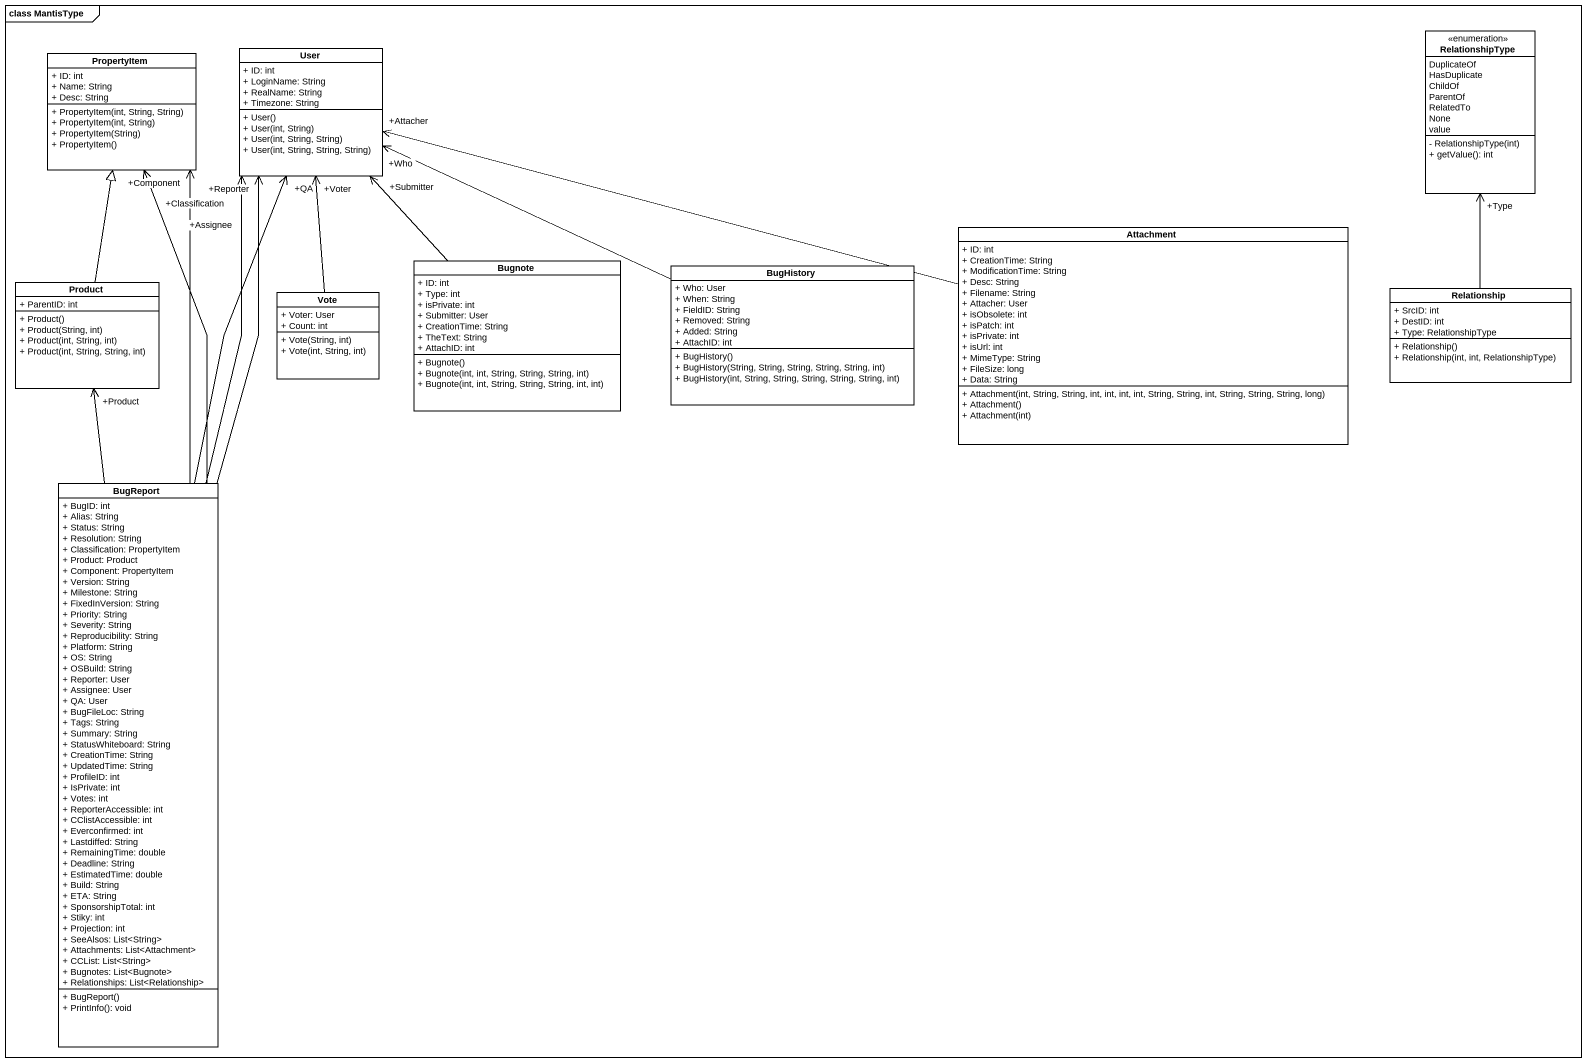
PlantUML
@startuml
mainframe class MantisType
hide circle
hide empty members
skinparam classAttributeIconSize 0
class PropertyItem {
  + ID: int
  + Name: String
  + Desc: String
  + PropertyItem(int, String, String)
  + PropertyItem(int, String)
  + PropertyItem(String)
  + PropertyItem()
}
class User {
  + ID: int
  + LoginName: String
  + RealName: String
  + Timezone: String
  + User()
  + User(int, String)
  + User(int, String, String)
  + User(int, String, String, String)
}
enum RelationshipType {
  DuplicateOf
  HasDuplicate
  ChildOf
  ParentOf
  RelatedTo
  None
  value
  - RelationshipType(int)
  + getValue(): int
}
class Attachment {
  + ID: int
  + CreationTime: String
  + ModificationTime: String
  + Desc: String
  + Filename: String
  + Attacher: User
  + isObsolete: int
  + isPatch: int
  + isPrivate: int
  + isUrl: int
  + MimeType: String
  + FileSize: long
  + Data: String
  + Attachment(int, String, String, int, int, int, int, String, String, int, String, String, String, long)
  + Attachment()
  + Attachment(int)
}
class Product {
  + ParentID: int
  + Product()
  + Product(String, int)
  + Product(int, String, int)
  + Product(int, String, String, int)
}
class Vote {
  + Voter: User
  + Count: int
  + Vote(String, int)
  + Vote(int, String, int)
}
class Bugnote {
  + ID: int
  + Type: int
  + isPrivate: int
  + Submitter: User
  + CreationTime: String
  + TheText: String
  + AttachID: int
  + Bugnote()
  + Bugnote(int, int, String, String, String, int)
  + Bugnote(int, int, String, String, String, int, int)
}
class BugHistory {
  + Who: User
  + When: String
  + FieldID: String
  + Removed: String
  + Added: String
  + AttachID: int
  + BugHistory()
  + BugHistory(String, String, String, String, String, int)
  + BugHistory(int, String, String, String, String, String, int)
}
class Relationship {
  + SrcID: int
  + DestID: int
  + Type: RelationshipType
  + Relationship()
  + Relationship(int, int, RelationshipType)
}
class BugReport {
  + BugID: int
  + Alias: String
  + Status: String
  + Resolution: String
  + Classification: PropertyItem
  + Product: Product
  + Component: PropertyItem
  + Version: String
  + Milestone: String
  + FixedInVersion: String
  + Priority: String
  + Severity: String
  + Reproducibility: String
  + Platform: String
  + OS: String
  + OSBuild: String
  + Reporter: User
  + Assignee: User
  + QA: User
  + BugFileLoc: String
  + Tags: String
  + Summary: String
  + StatusWhiteboard: String
  + CreationTime: String
  + UpdatedTime: String
  + ProfileID: int
  + IsPrivate: int
  + Votes: int
  + ReporterAccessible: int
  + CClistAccessible: int
  + Everconfirmed: int
  + Lastdiffed: String
  + RemainingTime: double
  + Deadline: String
  + EstimatedTime: double
  + Build: String
  + ETA: String
  + SponsorshipTotal: int
  + Stiky: int
  + Projection: int
  + SeeAlsos: List<String>
  + Attachments: List<Attachment>
  + CCList: List<String>
  + Bugnotes: List<Bugnote>
  + Relationships: List<Relationship>
  + BugReport()
  + PrintInfo(): void
}
Attachment -left-> "+Attacher" User
Product -up-|> PropertyItem
Vote -up-> "+Voter" User
Bugnote -up-> "+Submitter" User
BugHistory -left-> "+Who" User
Relationship -up-> "+Type" RelationshipType
BugReport -up-> "+Classification" PropertyItem
BugReport -up-> "+Component" PropertyItem
BugReport -up-> "+QA" User
BugReport -up-> "+Reporter" User
BugReport -up-> "+Assignee" User
BugReport -up-> "+Product" Product
@enduml
